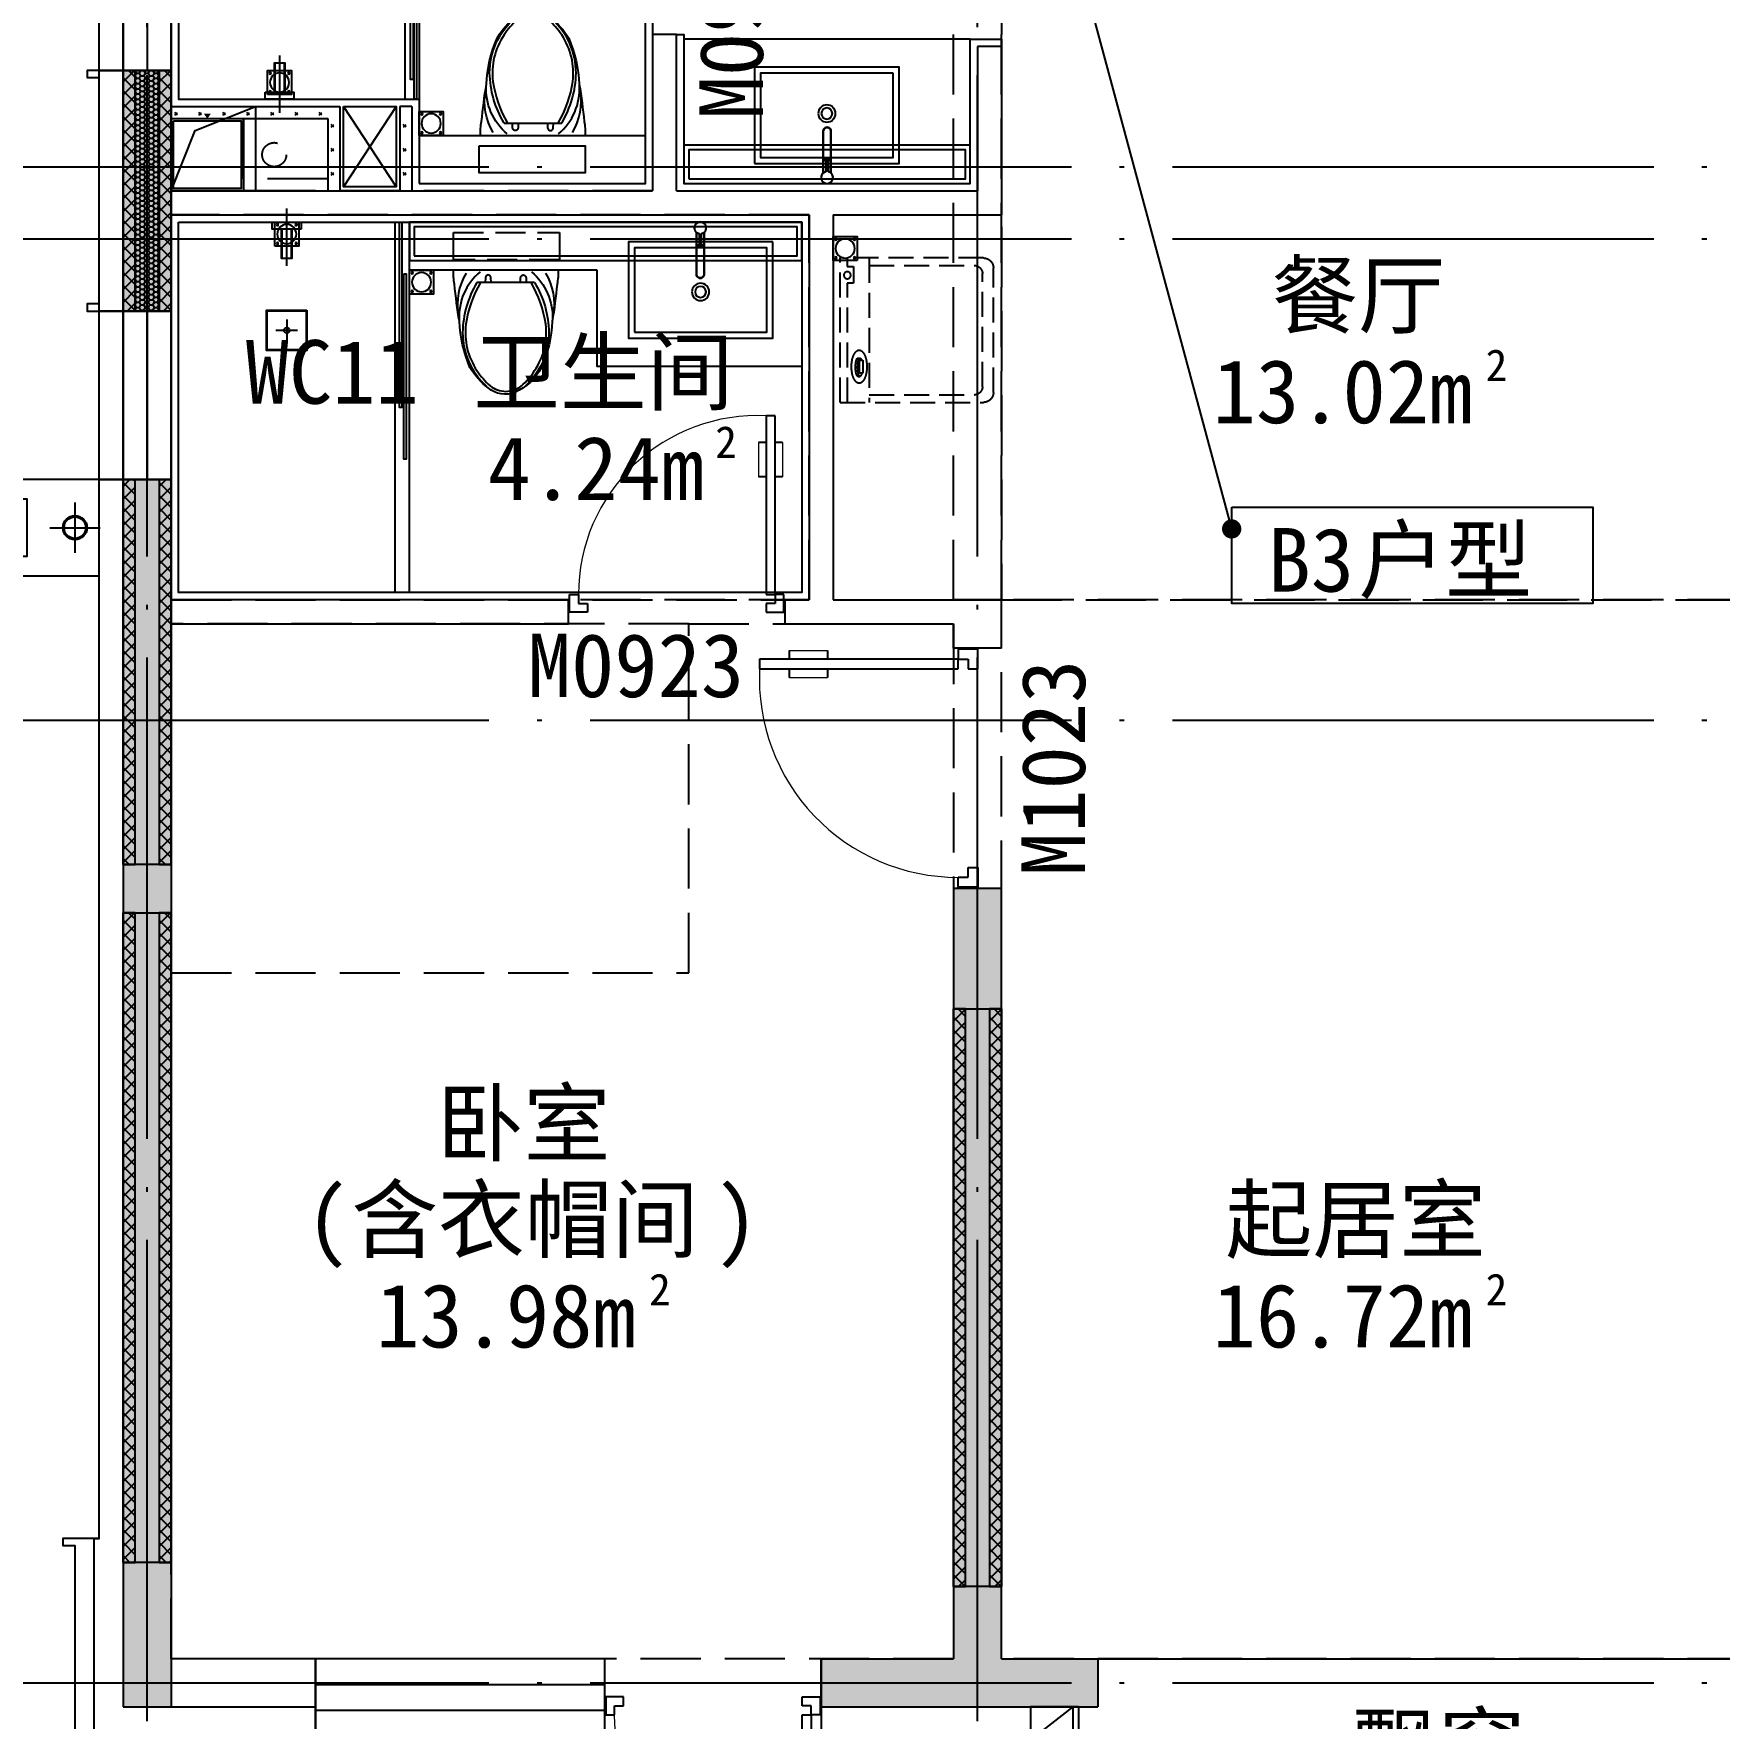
# Model space of a CAD drawing. Extents: x -46233 to 84150, y 109350 to 390860.
# Drawn here: x 7331 to 14335, y 146952 to 153953 of the extents above; entities that cross this region are included whole.
import ezdxf

# ---------------------------------------------------------------- set-up
doc = ezdxf.new("R2010")
doc.units = 0
doc.header["$LTSCALE"] = 1000
doc.header["$MEASUREMENT"] = 0
for name, pattern in [('125-WC-2x1.6+2.65x1.6$0$__DASH', [0.35, 0.25, -0.1]), ('125-墙体$0$125-墙体$0$DASH', [0.35, 0.25, -0.1]), ('3#-轴线$1$DOTE', [2.42, 2, -0.2, 0.02, -0.2]), ('DASH', [0.35, 0.25, -0.1])]:
    doc.linetypes.add(name, pattern=pattern)
doc.layers.get('Defpoints').update_dxf_attribs({"color": 4, "linetype": 'DASH'})
for name, color, linetype in [('$1$A-ANNO-TEXT', 7, 'Continuous'), ('125-MC编号-偶$0$A-ANNO-TEXT', 255, 'Continuous'), ('125-O-MC$0$A-ANNO-HATC-SOLD', 252, 'Continuous'), ('125-O-MC$0$A-COLU-CONC-HATC', 204, 'Continuous'), ('125-O-MC$0$A-DOOR', 51, 'Continuous'), ('125-O-MC$0$A-WALL-BLOK', 131, 'Continuous'), ('125-O-MC$0$A-WALL-INSL', 241, 'Continuous'), ('125-WC-2x1.6+2.65x1.6$0$A-FLOR-SPCL', 225, 'Continuous'), ('125-WC-2x1.6+2.65x1.6$0$FF-FIXT', 31, 'Continuous'), ('125-WC-2x1.6+2.65x1.6$0$FF-洁具及配件', 31, 'Continuous'), ('125-墙体$0$125-墙体$0$A-COLU-CONC-HATC', 204, 'Continuous'), ('125-墙体$0$125-墙体$0$A-DOOR', 51, 'Continuous'), ('125-墙体$0$125-墙体$0$A-FURN-MOVE', 47, '125-墙体$0$125-墙体$0$DASH'), ('125-墙体$0$125-墙体$0$A-WALL-BLOK', 131, 'Continuous'), ('125-墙体$0$125-墙体$0$A-WALL-CONC', 9, 'Continuous'), ('125-墙体$0$125-墙体$0$A-WALL-INSL', 241, 'Continuous'), ('125-墙体$0$A-COLU-CONC-HATC', 204, 'Continuous'), ('125-墙体$0$A-FLOR-UNDR', 177, 'Continuous'), ('125-墙体$0$A-FURN-FIXD', 45, 'Continuous'), ('125-墙体$0$A-WALL-STUD', 133, 'Continuous'), ('125-文字-标$0$A-ANNO-TEXT', 7, 'Continuous'), ('3#-轴线$1$A-ANNO-DOTE', 10, '3#-轴线$1$DOTE'), ('3#楼二层线脚$0$A-00-HX-113-wall-01Y$0$HRAL', 31, 'Continuous'), ('A-ANNO-NOTE', 3, 'Continuous'), ('A-ANNO-TEXT', 255, 'Continuous'), ('A-DRAN-SYMB', 243, 'Continuous'), ('S-ANNO-TEXT', 7, 'Continuous'), ('S-PC-FQ', 4, 'Continuous'), ('S-PC-FQ-WYQ', 4, 'Continuous')]:
    doc.layers.add(name, color=color, linetype=linetype)
doc.styles.add('125-MC编号-偶$0$Standard', font='')
doc.styles.add('125-文字-标$0$Standard', font='')
doc.styles.get("Standard").update_dxf_attribs({"font": ''})
doc.styles.get('125-MC编号-偶$0$Standard').set_extended_font_data('SimSun')
doc.styles.get('125-文字-标$0$Standard').set_extended_font_data('SimSun')
doc.styles.get('Standard').set_extended_font_data('SimSun')
pattern_1 = [(45, (16.99, 14.34), (-50, 50), [16, -54.7107]), (135, (128.304, 14.34), (-50, -50), [16, -54.7107])]

# ---------------------------------------------------------------- blocks, each defined once
blk = doc.blocks.new('125-O-MC$0$$DorLib2D$00000009')
for p, q in [((0.4129, 0.9053), (0.4129, 0.0807)), ((0.4541, 0.9053), (0.4129, 0.9053)), ((0.4541, 0.0807), (0.4541, 0.9053)), ((0.4129, 0.7822), (0.378, 0.7822)), ((0.489, 0.7822), (0.4541, 0.7822)), ((0.4129, 0.6235), (0.378, 0.6235)), ((0.489, 0.6235), (0.4541, 0.6235)), ((-0.4941, 0.0807), (-0.4529, 0.0807)), ((-0.4941, -0.0018), (-0.4941, 0.0807)), ((-0.4529, 0.0807), (-0.4529, 0.0395)), ((0.4129, 0.0807), (0.4541, 0.0807)), ((0.4953, 0.0807), (0.4541, 0.0807)), ((0.4541, 0.0807), (0.4541, 0.0395)), ((0.4953, -0.0018), (0.4953, 0.0807)), ((-0.4529, 0.0395), (-0.4117, 0.0395)), ((-0.4117, 0.0395), (-0.4117, -0.0018)), ((0.4541, 0.0395), (0.4129, 0.0395)), ((0.4129, 0.0395), (0.4129, -0.0018)), ((-0.4941, -0.0018), (-0.4941, -0.0018)), ((-0.4117, -0.0018), (-0.4941, -0.0018)), ((0.4129, -0.0018), (0.4953, -0.0018)), ((0.4953, -0.0018), (0.4953, -0.0018))]:
    blk.add_line(p, q)
at = {"lineweight": 13}
for p, q in [((0.378, 0.7822), (0.378, 0.6235)), ((0.489, 0.7822), (0.489, 0.6235))]:
    blk.add_line(p, q, dxfattribs=at)
blk.add_arc((0.3716, 0.0817), 0.8246, 87.13397, 180.07167, dxfattribs=at)
blk = doc.blocks.new('125-O-MC$0$$TCHSYS$WIN2D')
for p, q in [((-0.5, 0.5), (0.5, 0.5)), ((-0.5, 0.5), (-0.5, -0.5)), ((0.5, 0.5), (0.5, -0.5)), ((0.5, 0.1667), (-0.5, 0.1667)), ((0.5, -0.1667), (-0.5, -0.1667)), ((-0.5, -0.5), (0.5, -0.5))]:
    blk.add_line(p, q)
blk = doc.blocks.new('125-O-MC')
at = {"layer": '125-O-MC$0$A-COLU-CONC-HATC'}
h = blk.add_hatch(dxfattribs=at)
h.set_pattern_fill('空心砖', color=256, scale=100, style=0)
h.set_pattern_definition([(0, (0, 0), (0, 350), []), (37.875, (400, 0), (-169.615, 218.0767), []), (90, (400, 0), (-450, 3e-14), [])])
h.paths.add_polyline_path([(3670, -11200), (3670, -11700), (3870, -11550), (3870, -11200)])
at = {"layer": '125-O-MC$0$A-ANNO-HATC-SOLD'}
blk.add_lwpolyline([(3950, -11000), (6950, -11000)], dxfattribs=at)
at = {"layer": '125-O-MC$0$A-WALL-BLOK'}
for p, q in [((700, -11000), (100, -11000)), ((100, -11000), (100, -11200)), ((700, -11200), (700, -11000)), ((2800, -11200), (2800, -11000)), ((100, -11200), (700, -11200)), ((3670, -11200), (3670, -11700)), ((3870, -11200), (3670, -11200)), ((3870, -11200), (3870, -11550))]:
    blk.add_line(p, q, dxfattribs=at)
at = {"layer": '125-O-MC$0$A-WALL-INSL'}
blk.add_line((700, -11320), (700, -11200), dxfattribs=at)
for points in [[(-100, -5400), (-200, -5400), (-200, -4400), (-100, -4400)], [(100, -11320), (-220, -11320), (-220, -10500), (-200, -10500), (-200, -6100), (-100, -6100)], [(2800, -11200), (2800, -11320), (3550, -11320), (3550, -11820), (3670, -11820)]]:
    blk.add_lwpolyline(points, dxfattribs=at)
at = {"layer": '125-O-MC$0$A-DOOR', "zscale": 320}
for name, p, xscale, yscale in [('125-O-MC$0$$TCHSYS$WIN2D', (1300, -11160), -1200, 320), ('125-O-MC$0$$DorLib2D$00000009', (2350, -11160), 900, -900)]:
    blk.add_blockref(name, p, dxfattribs=dict(at, xscale=xscale, yscale=yscale))
blk = doc.blocks.new('125-WC-2x1.6+2.65x1.6$0$A$C096A077C')
at = {"layer": '125-WC-2x1.6+2.65x1.6$0$A-FLOR-SPCL'}
blk.add_line((-182.2, 0), (56.6, 0), dxfattribs=at)
for points in [[(-366, -84), (-534, -84), (-534, 84), (-366, 84)], [(-368.8, -81.2), (-531.2, -81.2), (-531.2, 81.2), (-368.8, 81.2)], [(-30, -23), (-30, 23), (-150, 23), (-150, -23)], [(-150, 20), (-150, -20), (-30, -20), (-30, 20)], [(-30, -60), (-30, 60), (0, 60), (0, -60)]]:
    blk.add_lwpolyline(points, close=True, dxfattribs=at)
for points in [[(-450, -44.8), (-450, 44.8)], [(-405.2, 0), (-494.8, 0)]]:
    blk.add_lwpolyline(points, dxfattribs=at)
blk.add_circle((-450, 0), 11.2, dxfattribs=at)
blk = doc.blocks.new('125-WC-2x1.6+2.65x1.6$0$A$C569A68CE')
at = {"layer": '125-WC-2x1.6+2.65x1.6$0$A-FLOR-SPCL'}
for p, q in [((-17.2, -195.2), (-16.1, -195.2)), ((14, -195.2), (15.1, -195.2))]:
    blk.add_line(p, q, dxfattribs=at)
for points in [[(20.6, 14.3), (16.6, 19.5), (11.4, 23.5), (5.4, 25.9), (-1, 26.8), (-7.5, 25.9), (-13.5, 23.5), (-18.7, 19.5), (-22.7, 14.3), (-25.1, 8.3), (-26, 1.8), (-25.1, -4.6), (-22.7, -10.6), (-18.7, -15.8), (-13.5, -19.8), (-7.6, -22.2), (-6.7, -22.7), (-6, -23.2), (-5.4, -24), (-5, -24.8), (-5, -25.7), (-5, -76.2), (-4.9, -77.3), (-4.6, -78.2), (-3.9, -79), (-3, -79.7), (-2.1, -80), (-1, -80.2), (0, -80), (0.9, -79.7), (1.8, -79), (2.5, -78.2), (2.9, -77.3), (3, -76.2), (3, -25.7), (3, -24.8), (3.3, -24), (3.9, -23.2), (4.6, -22.7), (5.5, -22.2), (11.4, -19.8), (16.6, -15.8), (20.6, -10.6), (23.1, -4.6), (24, 1.8), (23.1, 8.3)], [(20.2, 14), (16.3, 19.1), (11.2, 23), (5.3, 25.4), (-1, 26.3), (-7.3, 25.4), (-13.2, 23), (-18.3, 19.1), (-22.2, 14), (-24.6, 8.1), (-25.5, 1.8), (-24.6, -4.5), (-22.2, -10.4), (-18.3, -15.5), (-13.2, -19.4), (-7.3, -21.8), (-6.4, -22.3), (-5.6, -22.9), (-4.9, -23.8), (-4.5, -24.7), (-4.5, -25.7), (-4.5, -76.2), (-4.4, -77.2), (-4.1, -78), (-3.5, -78.7), (-2.7, -79.3), (-1.9, -79.6), (-1, -79.7), (-0.1, -79.6), (0.7, -79.3), (1.5, -78.7), (2.1, -78), (2.4, -77.2), (2.5, -76.2), (2.5, -25.7), (2.5, -24.7), (2.9, -23.8), (3.6, -22.9), (4.4, -22.3), (5.3, -21.8), (11.2, -19.4), (16.3, -15.5), (20.2, -10.4), (22.6, -4.5), (23.5, 1.8), (22.6, 8.1)], [(16, -16.3), (15, -17.1), (15, -190.2), (14.4, -194.3), (12.8, -198.2), (10.3, -201.5), (7, -204), (3.1, -205.6), (-1, -206.2), (-5.2, -205.6), (-9, -204), (-12.3, -201.5), (-14.9, -198.2), (-16.5, -194.3), (-17, -190.2), (-17, -17.1), (-18, -16.3), (-18, -190.2), (-17.5, -194.6), (-15.8, -198.7), (-13.1, -202.2), (-9.5, -204.9), (-5.4, -206.6), (-1, -207.2), (3.4, -206.6), (7.5, -204.9), (11, -202.2), (13.7, -198.7), (15.4, -194.6), (16, -190.2)], [(15, -17.1), (11.4, -19.8), (5.5, -22.2), (4.6, -22.7), (3.9, -23.2), (3.3, -24), (3, -24.8), (3, -25.7), (3, -76.2), (2.8, -77.9), (1.8, -79), (0.5, -80), (-1.6, -80.2), (-3, -79.7), (-3.9, -79), (-4.9, -77.9), (-5, -76.2), (-5, -25.7), (-5, -24.8), (-5.4, -24), (-6, -23.2), (-6.7, -22.7), (-7.6, -22.2), (-13.5, -19.8), (-17, -17.1), (-17, -190.2), (-16.5, -194.3), (-14.9, -198.2), (-12.3, -201.5), (-9, -204), (-5.2, -205.6), (-1, -206.2), (3.1, -205.6), (7, -204), (10.3, -201.5), (12.8, -198.2), (14.4, -194.3), (15, -190.2)]]:
    blk.add_lwpolyline(points, close=True, dxfattribs=at)
blk.add_lwpolyline([(-13.5, -71.5), (-13.5, -71.3), (-13.5, -71.2), (-13.4, -71), (-13.4, -70.8), (-13.3, -70.6), (-13.2, -70.5), (-13.1, -70.3), (-12.9, -70.1), (-12.8, -70), (-12.6, -69.8), (-12.2, -69.5), (-11.7, -69.2), (-11.1, -68.9), (-10.5, -68.6), (-9.9, -68.3), (-9.2, -68.1), (-7.6, -67.7), (-5.8, -67.4), (-4, -67.2), (-2, -67), (-0.1, -67), (1.9, -67.2), (3.7, -67.4), (5.5, -67.7), (7.1, -68.1), (7.8, -68.3), (8.5, -68.6), (9.1, -68.9), (9.6, -69.2), (10.1, -69.5), (10.5, -69.8), (10.7, -70), (10.9, -70.1), (11, -70.3), (11.1, -70.5), (11.2, -70.6), (11.3, -70.8), (11.4, -71), (11.4, -71.2), (11.5, -71.3), (11.5, -71.5), (11.5, -71.7), (11.4, -71.9), (11.4, -72.1), (11.3, -72.2), (11.2, -72.4), (11.1, -72.6), (11, -72.7), (10.9, -72.9), (10.7, -73.1), (10.5, -73.2), (10.1, -73.6), (9.6, -73.9), (9.1, -74.2), (8.5, -74.4), (7.8, -74.7), (7.1, -74.9), (5.5, -75.4), (3.7, -75.7), (1.9, -75.9), (-0.1, -76), (-2, -76), (-4, -75.9), (-5.8, -75.7), (-7.6, -75.4), (-9.2, -74.9), (-9.9, -74.7), (-10.5, -74.4), (-11.1, -74.2), (-11.7, -73.9), (-12.2, -73.6), (-12.6, -73.2), (-12.8, -73.1), (-12.9, -72.9), (-13.1, -72.7), (-13.2, -72.6), (-13.3, -72.4), (-13.4, -72.2), (-13.4, -72.1), (-13.5, -71.9), (-13.5, -71.7), (-13.5, -71.5)], dxfattribs=at)
blk = doc.blocks.new('125-WC-2x1.6+2.65x1.6$0$A$C05716B03')
at = {"layer": '125-WC-2x1.6+2.65x1.6$0$A-FLOR-SPCL'}
for points in [[(-100, 400), (500, 400), (500, 0), (-100, 0)], [(475, 25), (-75, 25), (-75, 375), (475, 375)]]:
    blk.add_lwpolyline(points, close=True, dxfattribs=at)
for radius in [36, 23]:
    blk.add_circle((200, 192.2), radius, dxfattribs=at)
blk = doc.blocks.new('125-WC-2x1.6+2.65x1.6$0$A$C4A066A6E')
at = {"layer": '125-WC-2x1.6+2.65x1.6$0$FF-FIXT', "color": 8}
blk.add_blockref('125-WC-2x1.6+2.65x1.6$0$A$C569A68CE', (0, 456.5), dxfattribs=at)
at = {"layer": '125-WC-2x1.6+2.65x1.6$0$FF-洁具及配件', "color": 8, "ltscale": 0.01, "xscale": -1}
blk.add_blockref('125-WC-2x1.6+2.65x1.6$0$A$C05716B03', (200, 0), dxfattribs=at)
blk = doc.blocks.new('125-WC-2x1.6+2.65x1.6$0$REWREWR')
at = {"layer": '125-WC-2x1.6+2.65x1.6$0$A-FLOR-SPCL', "linetype": '125-WC-2x1.6+2.65x1.6$0$__DASH', "ltscale": 0.5}
for p, q in [((15260162.3, -510296.4), (15260785.1, -510296.4)), ((15260112.3, -511062.7), (15260112.3, -510346.4)), ((15260150.1, -510918.5), (15260150.1, -510391.3)), ((15260190.1, -510351.3), (15260757.4, -510351.3)), ((15260797.4, -510918.5), (15260797.4, -510391.3)), ((15260835.1, -510346.4), (15260835.1, -511062.7)), ((15260835.1, -510918.1), (15260112.3, -510918.1)), ((15260242.6, -510974.7), (15260242.6, -510964.2)), ((15260323.9, -510949.8), (15260259.2, -510949.8)), ((15260259.2, -510949.8), (15260259.2, -510966.4)), ((15260259.2, -510966.4), (15260323.9, -510966.4)), ((15260323.9, -510966.4), (15260323.9, -510949.8)), ((15260334.3, -510975.9), (15260334.2, -510964.2)), ((15260709.4, -510997.1), (15260709.4, -511027.7)), ((15260792.6, -510997.1), (15260709.4, -510997.1)), ((15260792.6, -511027.7), (15260792.6, -510997.1)), ((15260112.3, -511026.9), (15260709.4, -511026.9)), ((15260112.3, -511062.7), (15260835.1, -511062.7)), ((15260792.6, -511026.9), (15260835.1, -511026.9))]:
    blk.add_line(p, q, dxfattribs=at)
blk.add_lwpolyline([(15260374, -510968.3, 0.185158), (15260369.1, -510955.6, 0.102042), (15260349.7, -510941.2, 0.060862), (15260324.6, -510933.2, 0.047173), (15260290.9, -510930, 0.047173), (15260257.1, -510933.2, 0.060862), (15260232.1, -510941.2, 0.102042), (15260212.6, -510955.6, 0.185158), (15260207.7, -510968.3, 0.185158), (15260212.6, -510981, 0.102042), (15260232.1, -510995.4, 0.060862), (15260257.1, -511003.4, 0.047173), (15260290.9, -511006.6, 0.047173), (15260324.6, -511003.4, 0.060862), (15260349.7, -510995.4, 0.102042), (15260369.1, -510981, 0.185158)], format="xyb", close=True, dxfattribs=at)
for points in [[(15260259.2, -510955.1, 0.008736), (15260256, -510955.8, 0.076276), (15260244.5, -510960.8, 0.259034), (15260242.6, -510964.2, 0.259034)], [(15260242.6, -510964.2, 0.259034), (15260244.5, -510967.6, 0.076276), (15260256, -510972.5, 0.036515), (15260269.5, -510975, 0.026615), (15260288.4, -510976, 0.026615), (15260307.2, -510975, 0.036515), (15260320.8, -510972.5, 0.076276), (15260332.3, -510967.6, 0.259034), (15260334.2, -510964.2, 0.259034), (15260332.3, -510960.8, 0.056762), (15260323.9, -510956.7, 0.036515)], [(15260242.6, -510974.7, 0.259034), (15260244.5, -510978.1, 0.076276), (15260256, -510983.1, 0.036515), (15260269.5, -510985.5, 0.026615), (15260288.4, -510986.5, 0.026615), (15260307.2, -510985.5, 0.036515), (15260320.8, -510983.1, 0.076276), (15260332.3, -510978.1, 0.259034), (15260334.2, -510974.7, 0.078462), (15260334, -510973.5, 0.056762)]]:
    blk.add_lwpolyline(points, format="xyb", dxfattribs=at)
blk.add_circle((15260748.8, -511027.7), 17.5, dxfattribs=at)
for centre, radius, start, end in [((15260162.3, -510346.4), 50, 90, 180), ((15260785.1, -510346.4), 50, 0, 90), ((15260190.1, -510391.3), 40, 90, 180), ((15260757.4, -510391.3), 40, 0, 90)]:
    blk.add_arc(centre, radius, start, end, dxfattribs=at)
at = {"layer": '125-WC-2x1.6+2.65x1.6$0$A-FLOR-SPCL', "linetype": '125-WC-2x1.6+2.65x1.6$0$__DASH', "ltscale": 0.5, "width": 0.8, "flags": 9}
for tag in ['YSIZE', 'XSIZE']:
    blk.add_attdef(tag, (15260490.1, -511062.7), '', height=0.5, rotation=180, dxfattribs=at)
blk = doc.blocks.new('125-WC-2x1.6+2.65x1.6$0$A$C446C3F73')
at = {"layer": '125-WC-2x1.6+2.65x1.6$0$A-FLOR-SPCL'}
blk.add_lwpolyline([(-50, -50), (50, -50), (50, 50), (-50, 50)], close=True, dxfattribs=at)
for centre, radius in [((-39.1, 39.1), 4), ((0, 0), 40), ((39.1, 39.1), 4), ((-39.1, -39.1), 4), ((39.1, -39.1), 4)]:
    blk.add_circle(centre, radius, dxfattribs=at)
blk = doc.blocks.new('125-WC-2x1.6+2.65x1.6$0$dfghrtjrtuj6')
at = {"layer": '125-WC-2x1.6+2.65x1.6$0$A-FLOR-SPCL'}
for points in [[(-217, 0, 0.071142), (-213, -58.1, 0.019152), (-192.8, -212.4, 0.090609), (-149, -404.1, 0.163158), (-38.2, -508, 0.273043), (72.6, -489.5, 0.094885), (149, -404.1, 0.090609), (192.8, -212.4, 0.019152), (213, -58.1, 0.071142), (217, 0)], [(-165, -12.4, 0.180688), (-197.1, -185.5, -4.705295)], [(-106.5, -6.4, 0.237416), (-193.6, -207.9, -3.87225)], [(-119.9, -51.4, 0.129606), (-179.5, -259.3, 0.211204), (-80.1, -482.5, 2.252949)], [(105.7, -51.3, -0.095348), (165.9, -224.7, -0.180567), (119.8, -417.3, -0.059956), (65.2, -480.7, -0.149733), (0, -503.9, -0.149733), (-65.2, -480.7, -0.059956), (-119.9, -417.3, -0.180567), (-165.9, -224.7, -0.095348), (-105.7, -51.3, 0.095348)], [(-61.3, -50.9), (-61.5, -31.5, 1.018669), (-84.1, -31.5), (-85.1, -51.1)], [(61.3, -50.9), (61.5, -31.5, -1.018669), (84.1, -31.5), (85.1, -51.1)], [(119.9, -51.4, -0.129606), (179.5, -259.3, -0.211204), (80.1, -482.5, -2.252949)], [(106.5, -6.4, -0.237416), (193.6, -207.9, 3.87225)], [(165, -12.4, -0.180688), (197.1, -185.5, 4.705295)]]:
    blk.add_lwpolyline(points, format="xyb", dxfattribs=at)
blk.add_lwpolyline([(-119.9, -51.4), (119.9, -51.4)], dxfattribs=at)
blk = doc.blocks.new('125-WC-2x1.6+2.65x1.6')
at = {"layer": '125-WC-2x1.6+2.65x1.6$0$A-FLOR-SPCL'}
for p, q in [((3320, -970), (2130, -970)), ((1030, -1370), (1970, -1370)), ((990, -1930), (990, -1730)), ((1770, -1930), (990, -1930))]:
    blk.add_line(p, q, dxfattribs=at)
for points in [[(1030, -1570), (1970, -1570), (1970, -30), (30, -30), (30, -1220), (1030, -1220)], [(994.7, -542.8), (1004.7, -542.8), (1004.7, -1137.8), (994.7, -1137.8)], [(1009, -625), (1019, -625), (1019, -1220), (1009, -1220)], [(716, -1250), (934, -1250), (934, -1584), (716, -1584)], [(1279.8, -1413.6), (1720.2, -1413.6), (1720.2, -1525.9), (1279.8, -1525.9)], [(2130, -1570), (3320, -1570), (3320, -1410), (2130, -1410)], [(2150, -1550), (3300, -1550), (3300, -1430), (2150, -1430)], [(30, -1730), (2620, -1730), (2620, -3270), (30, -3270)], [(947.9, -1730), (957.9, -1730), (957.9, -2500), (947.9, -2500)], [(990, -1890), (2620, -1890), (2620, -1730), (990, -1730)], [(1010, -1870), (2600, -1870), (2600, -1750), (1010, -1750)], [(966.4, -1945.7), (976.4, -1945.7), (976.4, -2715.7), (966.4, -2715.7)]]:
    blk.add_lwpolyline(points, close=True, dxfattribs=at)
for points in [[(970, -30), (970, -1220)], [(1030, -30), (1030, -1220)], [(2100, -950), (2130, -950), (2130, -1570), (3320, -1570), (3320, -970), (3450, -970), (3450, -1000.4)], [(934, -1250), (716, -1584)], [(716, -1250), (934, -1584)], [(930.5, -3270), (930.5, -1730)], [(990, -3270), (990, -1730)], [(1770, -1730), (2620, -1730), (2620, -2330), (1770, -2330), (1770, -1930)]]:
    blk.add_lwpolyline(points, dxfattribs=at)
at = {"layer": '125-WC-2x1.6+2.65x1.6$0$A-FLOR-SPCL', "linetype": '125-WC-2x1.6+2.65x1.6$0$__DASH', "ltscale": 0.5}
blk.add_lwpolyline([(1612.7, -1886.4), (1172.3, -1886.4), (1172.3, -1774.1), (1612.7, -1774.1)], close=True, dxfattribs=at)
at = {"layer": 'Defpoints'}
for points in [[(0, 0), (2000, 0), (2000, -1600), (0, -1600)], [(0, -1700), (2650, -1700), (2650, -3300), (0, -3300)]]:
    blk.add_lwpolyline(points, close=True, dxfattribs=at)
at = {"layer": '125-WC-2x1.6+2.65x1.6$0$A-FLOR-SPCL'}
for name, p, rotation in [('125-WC-2x1.6+2.65x1.6$0$A$C096A077C', (450, -1220), 270), ('125-WC-2x1.6+2.65x1.6$0$A$C4A066A6E', (2724, -1086.7), 180), ('125-WC-2x1.6+2.65x1.6$0$A$C096A077C', (480, -1730), 90)]:
    blk.add_blockref(name, p, dxfattribs=dict(at, rotation=rotation))
at = {"layer": '125-WC-2x1.6+2.65x1.6$0$A-FLOR-SPCL', "xscale": -1}
for name, p, rotation in [('125-WC-2x1.6+2.65x1.6$0$dfghrtjrtuj6', (1502.5, -1370), 180), ('125-WC-2x1.6+2.65x1.6$0$A$C446C3F73', (450, -1150), 270), ('125-WC-2x1.6+2.65x1.6$0$A$C446C3F73', (1080, -1320), 270), ('125-WC-2x1.6+2.65x1.6$0$A$C446C3F73', (480, -1780), 270), ('125-WC-2x1.6+2.65x1.6$0$A$C446C3F73', (1040, -1980), 270)]:
    blk.add_blockref(name, p, dxfattribs=dict(at, rotation=rotation))
at = {"layer": '125-WC-2x1.6+2.65x1.6$0$A-FLOR-SPCL'}
blk.add_blockref('125-WC-2x1.6+2.65x1.6$0$A$C4A066A6E', (2199.2, -2212.4), dxfattribs=at)
at = {"layer": '125-WC-2x1.6+2.65x1.6$0$A-FLOR-SPCL', "xscale": -1}
blk.add_blockref('125-WC-2x1.6+2.65x1.6$0$A$C446C3F73', (2800, -1839.7), dxfattribs=at)
at = {"layer": '125-WC-2x1.6+2.65x1.6$0$A-FLOR-SPCL', "xscale": -0.830108359133127, "yscale": 0.830108359133127, "zscale": 0.830108359133127, "rotation": 270}
blk.add_blockref('125-WC-2x1.6+2.65x1.6$0$REWREWR', (427017.4, -12670026.1), dxfattribs=at)
at = {"layer": '125-WC-2x1.6+2.65x1.6$0$FF-洁具及配件', "xscale": -1}
blk.add_blockref('125-WC-2x1.6+2.65x1.6$0$dfghrtjrtuj6', (1390, -1930), dxfattribs=at)
blk = doc.blocks.new('125-墙体$0$125-墙体$0$$TCHSYS$WIN2D')
for p, q in [((-0.5, 0.5), (0.5, 0.5)), ((-0.5, 0.5), (-0.5, -0.5)), ((0.5, 0.5), (0.5, -0.5)), ((0.5, 0.167), (-0.5, 0.167)), ((0.5, -0.167), (-0.5, -0.167)), ((-0.5, -0.5), (0.5, -0.5))]:
    blk.add_line(p, q)
blk = doc.blocks.new('125-墙体$0$125-墙体$0$$DorLib2D$00000009')
for p, q in [((0.4129, 0.9053), (0.4129, 0.0807)), ((0.4541, 0.9053), (0.4129, 0.9053)), ((0.4541, 0.0807), (0.4541, 0.9053)), ((0.4129, 0.7822), (0.378, 0.7822)), ((0.489, 0.7822), (0.4541, 0.7822)), ((0.4129, 0.6235), (0.378, 0.6235)), ((0.489, 0.6235), (0.4541, 0.6235)), ((-0.4941, 0.0807), (-0.4529, 0.0807)), ((-0.4941, -0.0018), (-0.4941, 0.0807)), ((-0.4529, 0.0807), (-0.4529, 0.0395)), ((0.4129, 0.0807), (0.4541, 0.0807)), ((0.4953, 0.0807), (0.4541, 0.0807)), ((0.4541, 0.0807), (0.4541, 0.0395)), ((0.4953, -0.0018), (0.4953, 0.0807)), ((-0.4529, 0.0395), (-0.4117, 0.0395)), ((-0.4117, 0.0395), (-0.4117, -0.0018)), ((0.4541, 0.0395), (0.4129, 0.0395)), ((0.4129, 0.0395), (0.4129, -0.0018)), ((-0.4941, -0.0018), (-0.4941, -0.0018)), ((-0.4117, -0.0018), (-0.4941, -0.0018)), ((0.4129, -0.0018), (0.4953, -0.0018)), ((0.4953, -0.0018), (0.4953, -0.0018))]:
    blk.add_line(p, q)
at = {"lineweight": 13}
for p, q in [((0.378, 0.7822), (0.378, 0.6235)), ((0.489, 0.7822), (0.489, 0.6235))]:
    blk.add_line(p, q, dxfattribs=at)
blk.add_arc((0.3716, 0.0817), 0.8246, 87.13397, 180.07167, dxfattribs=at)
blk = doc.blocks.new('125-墙体')
at = {"layer": '125-墙体$0$125-墙体$0$A-COLU-CONC-HATC'}
for points in [[(100, -4400), (-100, -4400), (-100, -5400), (100, -5400)], [(100, -6100), (-100, -6100), (-100, -6650), (100, -6650)], [(100, -6650), (-100, -6650), (-100, -11200), (100, -11000)], [(3550, -11000), (3550, -7800), (3350, -7800), (3350, -11000), (3450, -11066.7)], [(100, -11000), (-100, -11200), (100, -11200)], [(2800, -11200), (3450, -11200), (3450, -11066.7), (3350, -11000), (2800, -11000)], [(3450, -11066.7), (3450, -11200), (3950, -11200), (3950, -11000), (3550, -11000)]]:
    blk.add_hatch(color=256, dxfattribs=at).paths.add_polyline_path(points)
at = {"layer": '125-墙体$0$A-COLU-CONC-HATC'}
h = blk.add_hatch(dxfattribs=at)
h.set_pattern_fill('石膏板', color=256, scale=20, style=0)
h.set_pattern_definition(pattern_1)
h.paths.add_polyline_path([(100, -4600), (750, -4600), (800, -4550), (100, -4550)])
h = blk.add_hatch(dxfattribs=at)
h.set_pattern_fill('石膏板', color=256, scale=20, style=0)
h.set_pattern_definition(pattern_1)
h.paths.add_polyline_path([(800, -4550), (750, -4600), (750, -4900), (800, -4900)])
h = blk.add_hatch(dxfattribs=at)
h.set_pattern_fill('石膏板', color=256, scale=20, style=0)
h.set_pattern_definition(pattern_1)
h.paths.add_polyline_path([(1050, -4550), (1050, -4900), (1100, -4900), (1100, -4550)])
at = {"layer": '125-墙体$0$125-墙体$0$A-FURN-MOVE'}
blk.add_circle((527.9, -4750), 50, dxfattribs=at)
at = {"layer": '125-墙体$0$125-墙体$0$A-WALL-BLOK'}
for p, q in [((2200, -4250), (2100, -4250)), ((2100, -4250), (2100, -4900)), ((2200, -4900), (2200, -4250)), ((3450, -4300), (3450, -4900)), ((3550, -4300), (3450, -4300)), ((3550, -4300), (3550, -5000)), ((100, -4900), (740, -4900)), ((100, -4900), (100, -5000)), ((740, -4900), (1050, -4900)), ((1050, -4900), (2100, -4900)), ((2200, -4900), (2800, -4900)), ((2800, -4900), (3450, -4900)), ((100, -5000), (740, -5000)), ((740, -5000), (1050, -5000)), ((1050, -5000), (2150, -5000)), ((2150, -5000), (2750, -5000)), ((2750, -5000), (2750, -6600)), ((2850, -5000), (2850, -6600)), ((2850, -5000), (3550, -5000)), ((1750, -6600), (100, -6600)), ((1750, -6700), (1750, -6600)), ((2750, -6600), (2650, -6600)), ((2650, -6600), (2650, -6700)), ((2850, -6600), (3550, -6600)), ((3550, -6800), (3550, -6600)), ((100, -6700), (1750, -6700)), ((2650, -6700), (2800, -6700)), ((2800, -6700), (3350, -6700)), ((3350, -6800), (3350, -6700))]:
    blk.add_line(p, q, dxfattribs=at)
at = {"layer": '125-墙体$0$125-墙体$0$A-WALL-CONC'}
for p, q in [((-100, -4400), (100, -4400)), ((-100, -4400), (-100, -5400)), ((100, -4400), (100, -5400)), ((-100, -5400), (100, -5400)), ((-100, -6100), (100, -6100)), ((-100, -6100), (-100, -6650)), ((100, -6100), (100, -6650)), ((-100, -6650), (-100, -11200)), ((100, -6650), (100, -11000)), ((3550, -6800), (3350, -6800)), ((3550, -7800), (3350, -7800)), ((3350, -7800), (3350, -11000)), ((3550, -11000), (3550, -7800)), ((100, -11000), (100, -11000)), ((100, -11000), (100, -11200)), ((2800, -11000), (3350, -11000)), ((2800, -11000), (2800, -11200)), ((3550, -11000), (3950, -11000)), ((3950, -11000), (3950, -11200)), ((-100, -11200), (100, -11200)), ((2800, -11200), (3450, -11200)), ((3450, -11200), (3950, -11200))]:
    blk.add_line(p, q, dxfattribs=at)
at = {"layer": '125-墙体$0$125-墙体$0$A-WALL-INSL'}
for p, q in [((-200, -4400), (-100, -4400)), ((-200, -5400), (-100, -5400)), ((-200, -6100), (-100, -6100))]:
    blk.add_line(p, q, dxfattribs=at)
at = {"layer": '125-墙体$0$A-FLOR-UNDR'}
blk.add_lwpolyline([(100, -4550), (450, -4550), (450, -4900), (100, -4900)], close=True, dxfattribs=at)
blk.add_lwpolyline([(100, -4900), (200, -4650), (450, -4550)], dxfattribs=at)
at = {"layer": '125-墙体$0$A-FURN-FIXD'}
for points in [[(100, -4600), (400, -4600), (400, -4900), (100, -4900)], [(110, -4610), (390, -4610), (390, -4890), (110, -4890)]]:
    blk.add_lwpolyline(points, close=True, dxfattribs=at)
blk.add_lwpolyline([(250, -4600, 0, 30, 0), (250, -4579.2, 30, 30, 0)], format="xyseb", dxfattribs=at)
at = {"layer": '125-墙体$0$A-WALL-STUD'}
for p, q in [((100, -4550), (800, -4550)), ((100, -4550), (100, -4600)), ((800, -4550), (800, -4900)), ((1050, -4550), (1050, -4900)), ((1100, -4550), (1050, -4550)), ((1100, -4550), (1100, -4900)), ((100, -4600), (750, -4600)), ((750, -4600), (750, -4900))]:
    blk.add_line(p, q, dxfattribs=at)
at = {"layer": 'Defpoints'}
for points in [[(3350, -3300), (3550, -3300), (3550, -6600), (3350, -6600)], [(400, -4600), (750, -4600), (750, -4850), (400, -4850)]]:
    blk.add_lwpolyline(points, close=True, dxfattribs=at)
blk.add_blockref('125-WC-2x1.6+2.65x1.6', (100, -3300))
at = {"layer": '125-墙体$0$125-墙体$0$A-DOOR'}
for name, p, xscale, yscale, zscale, rotation in [('125-墙体$0$125-墙体$0$$TCHSYS$WIN2D', (-50, -4050), -700, 300, 300, 270), ('125-墙体$0$125-墙体$0$$TCHSYS$WIN2D', (-50, -5750), -700, 300, 300, 270), ('125-墙体$0$125-墙体$0$$DorLib2D$00000009', (3450, -7300), 1000, 1000, 200, 90)]:
    blk.add_blockref(name, p, dxfattribs=dict(at, xscale=xscale, yscale=yscale, zscale=zscale, rotation=rotation))
at = {"layer": '125-墙体$0$125-墙体$0$A-DOOR', "xscale": 900, "yscale": 900, "zscale": 100}
blk.add_blockref('125-墙体$0$125-墙体$0$$DorLib2D$00000009', (2200, -6650), dxfattribs=at)
blk = doc.blocks.new('125-文字-标')
at = {"layer": 'Defpoints'}
for points in [[(-8350, 2200), (-10350, 2200), (-10350, 3800), (-8350, 3800)], [(-3100, 500), (-6900, 500), (-6900, 3800), (-2800, 3800), (-2800, 2200), (-3100, 2200)], [(-10350, 500), (-7700, 500), (-7700, 2100), (-10350, 2100)], [(-6900, 500), (-3100, 500), (-3100, -3900), (-6900, -3900)], [(-7100, -3900), (-10350, -3900), (-10350, -1049.9), (-8200, -1049.9), (-8200, 400), (-7100, 400)], [(-8200, 400), (-10350, 400), (-10350, -1049.9), (-8200, -1049.9)]]:
    blk.add_lwpolyline(points, close=True, dxfattribs=at)
at = {"layer": '125-文字-标$0$A-ANNO-TEXT', "style": '125-文字-标$0$Standard'}
for s, height, p in [('餐厅', 264.35, (-5779, 1634.2)), ('卫生间', 264.35, (-9095.6, 1315)), ('WC11', 264.35, (-10040.8, 1315)), ('卧室', 264.35, (-9246.7, -1806.6)), ('(', 264.3, (-9790.9, -2206.6)), ('含衣帽间', 264.35, (-9601.8, -2206.6)), (')', 264.3, (-8089.6, -2206.6)), ('起居室', 264.35, (-5969.5, -2206.6))]:
    blk.add_text(s, height=height, dxfattribs=at).set_placement(p)
at = {"layer": 'Defpoints', "style": '125-文字-标$0$Standard'}
for s, height, p in [('13.02m', 264.35, (-6023, 1234.2)), ('2', 132.2, (-4888.9, 1409.2)), ('2', 132.2, (-8089.8, 1090)), ('4.24m', 264.35, (-9035, 915)), ('2', 132.2, (-8364.7, -2431.6)), ('2', 132.2, (-4888.9, -2431.6)), ('13.98m', 264.35, (-9498.8, -2606.6)), ('16.72m', 264.35, (-6023, -2606.6))]:
    blk.add_text(s, height=height, dxfattribs=at).set_placement(p)
blk = doc.blocks.new('3#-标准层')
for name, p in [('125-墙体', (0, 0)), ('125-文字-标', (10450, -7100))]:
    blk.add_blockref(name, p)
blk = doc.blocks.new('3#-轴线')
at = {"layer": '3#-轴线$1$A-ANNO-DOTE'}
for points in [[(0, -16100), (0, 5500)], [(3450, -16100), (3450, -3200)], [(-3000, -4800), (45757.3, -4800)], [(-3000, -5100), (45757.3, -5100)], [(-3000, -7100), (45757.3, -7100)], [(-3000, -11100), (45757.3, -11100)]]:
    blk.add_lwpolyline(points, dxfattribs=at)
blk = doc.blocks.new('125-MC编号-偶')
at = {"layer": '125-MC编号-偶$0$A-ANNO-TEXT', "color": 2, "style": '125-MC编号-偶$0$Standard'}
for s, p in [('M0923', (-7891.3, 2496.5)), ('M1023', (-6553.1, -647.4))]:
    blk.add_text(s, height=264.35, rotation=90, dxfattribs=at).set_placement(p)
blk.add_text('M0923', height=264.35, dxfattribs=at).set_placement((-8868.8, 95.8))
blk = doc.blocks.new('3#楼二层线脚')
at = {"layer": '3#楼二层线脚$0$A-00-HX-113-wall-01Y$0$HRAL'}
for points in [[(-10650, 2700), (-10700, 2700), (-10700, 2670), (-10650, 2670)], [(-10650, 1730), (-10700, 1730), (-10700, 1700), (-10650, 1700)], [(-10650, 1000), (-11050, 1000), (-11050, 920), (-10950, 920), (-10950, 680), (-11050, 680), (-11050, 600), (-10650, 600)], [(-10650, -3400), (-10800, -3400), (-10800, -3430), (-10750, -3430), (-10750, -4299.9), (-9780, -4300), (-9780, -4350), (-9750, -4350), (-9750, -4220)]]:
    blk.add_lwpolyline(points, dxfattribs=at)
blk = doc.blocks.new('PHRTHGYT')
at = {"color": 1}
blk.add_lwpolyline([(4506, -6215.2), (6006, -6215.2), (6006, -6615.2), (4506, -6615.2)], close=True, dxfattribs=at)
at = {"layer": '$1$A-ANNO-TEXT', "color": 1}
for s, p in [('B3', (4655, -6565.8)), ('户型', (5033, -6565.8))]:
    blk.add_text(s, height=264.35, dxfattribs=at).set_placement(p)
blk = doc.blocks.new('A$C53EF3948')
at = {"layer": 'S-PC-FQ'}
h = blk.add_hatch(dxfattribs=at)
h.set_pattern_fill('HONEY', color=8, scale=100)
h.set_pattern_definition([(0, (-2760942.067, 244158.839), (18.75, 10.8253175), [12.5, -25]), (120, (-2760942.067, 244158.839), (-18.74999996, 10.82531757), [12.5, -25]), (60, (-2760942.067, 244158.839), (4e-08, 21.65063507), [-25, 12.5])])
h.paths.add_polyline_path([(50, -4500.1), (150, -4500.1), (149.8, -5500.1), (49.8, -5500.1)])
at = {"layer": 'S-PC-FQ-WYQ'}
h = blk.add_hatch(dxfattribs=at)
h.set_pattern_fill('ANSI37', color=8, scale=12, angle=90)
h.set_pattern_definition([(135, (-861802.402, 508651.275), (-26.9407684, -26.9407684), []), (225, (-861802.402, 508651.275), (26.9407684, -26.9407684), [])])
h.paths.add_polyline_path([(0, -5500.1), (50, -5500.1), (50, -4500.1), (0, -4500.1)])
h = blk.add_hatch(dxfattribs=at)
h.set_pattern_fill('ANSI37', color=8, scale=12, angle=90)
h.set_pattern_definition([(135, (-861652.402, 508651.275), (-26.9407684, -26.9407684), []), (225, (-861652.402, 508651.275), (26.9407684, -26.9407684), [])])
h.paths.add_polyline_path([(150, -5500.1), (200, -5500.1), (200, -4500.1), (150, -4500.1)])
h = blk.add_hatch(dxfattribs=at)
h.set_pattern_fill('ANSI37', color=8, scale=12, angle=90)
h.set_pattern_definition([(135, (-861802.27, 506701.283), (-26.9407684, -26.9407684), []), (225, (-861802.27, 506701.283), (26.9407684, -26.9407684), [])])
h.paths.add_polyline_path([(-0.1, -7800.1), (49.9, -7800.1), (50.1, -6200.1), (0.1, -6200.1)])
h = blk.add_hatch(dxfattribs=at)
h.set_pattern_fill('ANSI37', color=8, scale=12, angle=90)
h.set_pattern_definition([(135, (-861652.27, 506701.283), (-26.9407684, -26.9407684), []), (225, (-861652.27, 506701.283), (26.9407684, -26.9407684), [])])
h.paths.add_polyline_path([(149.9, -7800.1), (199.9, -7800.1), (200.1, -6200.1), (150.1, -6200.1)])
h = blk.add_hatch(dxfattribs=at)
h.set_pattern_fill('ANSI37', color=8, scale=12, angle=90)
h.set_pattern_definition([(135, (-861802.758, 505151.41), (-26.9407684, -26.9407684), []), (225, (-861802.758, 505151.41), (26.9407684, -26.9407684), [])])
h.paths.add_polyline_path([(-0.1, -10700.1), (49.9, -10700.1), (49.7, -8000), (-0.3, -8000)])
h = blk.add_hatch(dxfattribs=at)
h.set_pattern_fill('ANSI37', color=8, scale=12, angle=90)
h.set_pattern_definition([(135, (-861652.758, 505151.41), (-26.9407684, -26.9407684), []), (225, (-861652.758, 505151.41), (26.9407684, -26.9407684), [])])
h.paths.add_polyline_path([(149.9, -10700.1), (199.9, -10700.1), (199.7, -8000), (149.7, -8000)])
h = blk.add_hatch(dxfattribs=at)
h.set_pattern_fill('ANSI37', color=8, scale=12, angle=90)
h.set_pattern_definition([(135, (-858352.64, 504101.34), (-26.9407684, -26.9407684), []), (225, (-858352.64, 504101.34), (26.9407684, -26.9407684), [])])
h.paths.add_polyline_path([(3450, -10800.1), (3500, -10800.1), (3499.8, -8400), (3449.8, -8400)])
h = blk.add_hatch(dxfattribs=at)
h.set_pattern_fill('ANSI37', color=8, scale=12, angle=90)
h.set_pattern_definition([(135, (-858202.64, 504101.34), (-26.9407684, -26.9407684), []), (225, (-858202.64, 504101.34), (26.9407684, -26.9407684), [])])
h.paths.add_polyline_path([(3600, -10800.1), (3650, -10800.1), (3649.8, -8400), (3599.8, -8400)])
at = {"layer": 'S-PC-FQ', "color": 8}
blk.add_lwpolyline([(50, -4500.1), (150, -4500.1), (149.9, -5500.1), (49.9, -5500.1)], close=True, dxfattribs=at)
at = {"layer": 'S-PC-FQ-WYQ', "color": 8}
for points in [[(-0.2, -3800.1), (200, -3800.1), (200, -4500.1), (-0.2, -4500.1)], [(0, -5500.1), (50, -5500.1), (50, -4500.1), (0, -4500.1)], [(0, -4500.1), (200, -4500.1), (200, -5500.1), (0, -5500.1)], [(150, -5500.1), (200, -5500.1), (200, -4500.1), (150, -4500.1)], [(-0.2, -5500.1), (200, -5500.1), (200.1, -6200.1), (-0.1, -6200.1)], [(-0.1, -7800.1), (49.9, -7800.1), (50.1, -6200.1), (0.1, -6200.1)], [(0.1, -6200.1), (200.1, -6200.1), (199.9, -7800.1), (-0.1, -7800.1)], [(149.9, -7800.1), (199.9, -7800.1), (200.1, -6200.1), (150.1, -6200.1)], [(-0.1, -10700.1), (49.9, -10700.1), (49.7, -8000), (-0.3, -8000)], [(-0.3, -8000), (199.7, -8000), (199.9, -10700.1), (-0.1, -10700.1)], [(149.9, -10700.1), (199.9, -10700.1), (199.7, -8000), (149.7, -8000)], [(3450, -10800.1), (3500, -10800.1), (3499.8, -8400), (3449.8, -8400)], [(3449.8, -8400), (3649.8, -8400), (3650, -10800.1), (3450, -10800.1)], [(3600, -10800.1), (3650, -10800.1), (3649.8, -8400), (3599.8, -8400)]]:
    blk.add_lwpolyline(points, close=True, dxfattribs=at)
blk = doc.blocks.new('雨水管')
at = {"layer": 'A-DRAN-SYMB'}
for p, q in [((100, 105), (100, -105)), ((-5, 0), (205, 0))]:
    blk.add_line(p, q, dxfattribs=at)
for radius in [50, 45]:
    blk.add_circle((100, 0), radius, dxfattribs=at)
blk = doc.blocks.new('VGVBFGV')
blk.add_blockref('雨水管', (-10850, 800))
blk = doc.blocks.new('FVGFBGF')
blk.add_blockref('VGVBFGV', (0, 0))

msp = doc.modelspace()

# ---------------------------------------------------------------- linework, layer by layer
at = {"layer": 'A-ANNO-NOTE', "color": 1}
msp.add_line((12308.7, 151894.8), (9882.1, 160905.1), dxfattribs=at)
at = {"layer": 'A-ANNO-NOTE', "color": 1, "const_width": 40}
msp.add_lwpolyline([(12313.9, 151875.4, 1), (12303.5, 151914.1, 1)], format="xyb", close=True, dxfattribs=at)

# ---------------------------------------------------------------- block references
for name, p in [('3#-轴线', (7802.7, 158200)), ('3#楼二层线脚', (18252.7, 151100)), ('3#-标准层', (7802.7, 158200)), ('FVGFBGF', (18252.7, 151100)), ('125-O-MC', (7802.7, 158200)), ('125-MC编号-偶', (18252.7, 151100)), ('PHRTHGYT', (7802.7, 158200))]:
    msp.add_blockref(name, p)
at = {"layer": 'S-ANNO-TEXT'}
msp.add_blockref('A$C53EF3948', (7702.7, 158300.1), dxfattribs=at)

# ---------------------------------------------------------------- texts
at = {"layer": 'A-ANNO-TEXT'}
msp.add_text('飘窗', height=264.35, dxfattribs=at).set_placement((12808, 146702.5))

doc.saveas('drawing.dxf')
